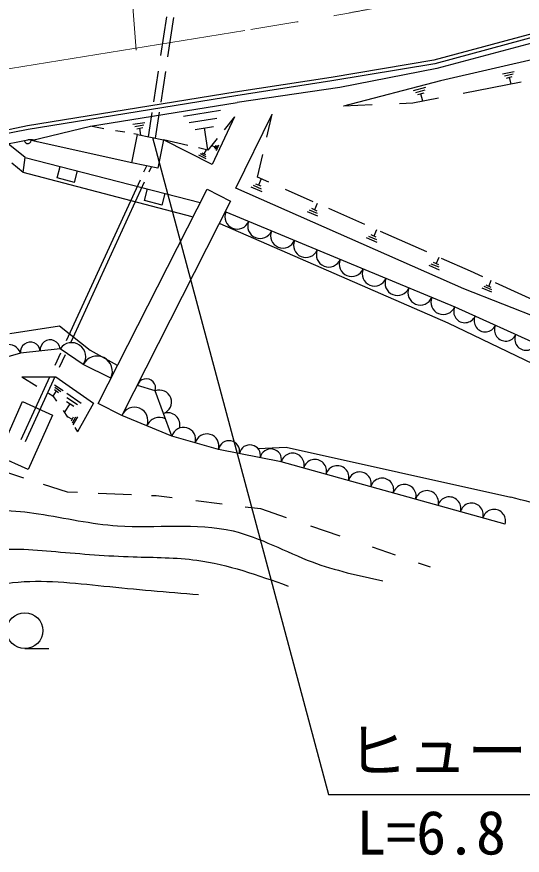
# Model space of a CAD drawing. Units: millimetres, scale not verified. Extents: x 40000 to 680000, y 20000 to 380000.
# Drawn here: x 493649 to 514716, y 258783 to 293772 of the extents above; entities that cross this region are included whole.
import ezdxf
from ezdxf.enums import TextEntityAlignment as Align

# ---------------------------------------------------------------- set-up
doc = ezdxf.new("R2010")
doc.units = ezdxf.units.MM
doc.header["$LTSCALE"] = 1000
doc.linetypes.add('CHAIN', pattern=[18.5, 12, -1.5, 3.5, -1.5])
for name, color, linetype, lineweight in [('M-BGD', 7, 'Continuous', 25), ('M-BMK', 2, 'CHAIN', 13), ('M-STR-HTXT', 7, 'Continuous', 13), ('M-STR-STR3', 7, 'Continuous', 25)]:
    doc.layers.add(name, color=color, linetype=linetype, lineweight=lineweight)
doc.styles.add('ＭＳ ゴシック', font='')
doc.styles.get('ＭＳ ゴシック').set_extended_font_data('MS Gothic')

msp = doc.modelspace()

# ---------------------------------------------------------------- linework, layer by layer
at = {"layer": 'M-BGD'}
for p, q in [((518614, 294008), (511038, 291961)), ((499657, 292154), (499901, 293762)), ((499952, 292101), (500200, 293736)), ((518654, 293863), (511070, 291814)), ((518703, 293626), (511156, 291615)), ((518852, 292834), (511316, 291097)), ((511038, 291961), (506758, 291241)), ((511070, 291814), (506782, 291093)), ((499363, 290217), (499557, 291500)), ((499665, 290212), (499859, 291484)), ((511156, 291615), (507110, 290816)), ((513896, 291391), (514383, 291493)), ((506758, 291241), (502756, 290625)), ((513982, 291304), (514344, 291389)), ((514067, 291216), (514302, 291274)), ((514253, 290958), (514185, 291245)), ((506782, 291093), (502779, 290476)), ((507110, 290816), (502838, 290194)), ((511316, 291097), (507267, 290044)), ((510187, 290700), (510701, 290838)), ((514671, 291044), (512259, 290576)), ((502756, 290625), (494095, 289218)), ((502779, 290476), (494122, 289071)), ((510282, 290611), (510669, 290722)), ((510367, 290524), (510625, 290598)), ((510581, 290250), (510496, 290561)), ((496715, 289200), (502838, 290194)), ((508462, 290095), (507267, 290044)), ((510151, 290168), (509607, 290145)), ((511232, 290377), (510151, 290168)), ((499142, 288764), (499295, 289772)), ((499437, 288705), (499601, 289787)), ((500596, 289623), (502138, 289874)), ((498488, 289284), (498991, 289363)), ((500840, 289353), (501993, 289535)), ((502719, 289598), (501794, 287600)), ((502719, 289598), (502288, 289056)), ((502781, 286624), (504290, 289702)), ((504068, 288741), (504290, 289702)), ((494095, 289218), (473518, 285036)), ((494122, 289071), (473548, 284889)), ((494249, 288613), (496715, 289200)), ((497281, 289101), (496715, 289200)), ((498149, 288950), (497770, 289016)), ((498573, 289197), (498951, 289258)), ((498647, 289102), (498899, 289146)), ((498819, 288825), (498774, 289129)), ((501083, 289074), (501849, 289195)), ((501614, 288212), (501471, 289134)), ((498446, 287675), (498684, 288857)), ((498684, 288857), (498535, 288883)), ((498684, 288857), (499763, 288639)), ((501997, 288688), (501615, 288209)), ((474533, 284766), (494105, 288632)), ((493994, 287905), (493217, 288518)), ((498446, 287675), (494249, 288613)), ((499763, 288639), (499525, 287458)), ((501794, 287600), (499763, 288639)), ((500774, 288404), (499763, 288639)), ((501772, 288406), (501912, 288339)), ((501943, 288394), (501882, 288284)), ((502006, 288403), (501924, 288235)), ((502059, 288414), (501954, 288179)), ((501615, 288209), (501227, 288299)), ((501544, 287838), (501238, 287997)), ((501539, 287921), (501308, 288045)), ((501524, 288005), (501376, 288083)), ((501545, 288225), (501451, 288049)), ((503682, 287080), (503902, 288025)), ((493913, 287272), (493440, 287662)), ((493913, 287272), (493994, 287905)), ((493994, 287905), (501288, 286023)), ((499525, 287458), (498446, 287675)), ((500961, 285416), (493913, 287272)), ((495328, 287045), (495453, 287529)), ((496057, 286856), (496182, 287340)), ((498949, 287297), (499066, 287550)), ((499173, 287306), (499267, 287510)), ((496057, 286856), (495328, 287045)), ((495727, 280266), (498800, 286971)), ((504155, 286871), (503682, 287080)), ((503842, 287012), (503721, 286750)), ((495922, 280211), (498979, 286882)), ((497048, 277631), (501582, 286573)), ((498975, 286104), (499100, 286588)), ((501582, 286573), (502563, 286076)), ((512279, 282424), (502781, 286624)), ((503872, 286468), (503420, 286664)), ((503853, 286583), (503514, 286728)), ((503834, 286698), (503607, 286792)), ((506009, 286050), (504849, 286564)), ((499704, 285915), (499829, 286400)), ((502563, 286076), (498029, 277134)), ((499704, 285915), (498975, 286104)), ((506171, 285977), (506061, 285713)), ((502359, 285628), (511902, 281665)), ((506194, 285444), (505762, 285636)), ((506184, 285558), (505855, 285700)), ((506163, 285663), (505948, 285764)), ((508160, 285098), (506653, 285765)), ((511631, 280980), (502121, 285125)), ((508643, 284885), (508532, 284621)), ((510737, 283958), (508813, 284809)), ((508665, 284352), (508233, 284544)), ((508656, 284465), (508326, 284608)), ((508635, 284571), (508420, 284672)), ((511259, 283318), (510928, 283451)), ((511238, 283423), (511022, 283515)), ((511244, 283727), (511136, 283473)), ((512561, 283150), (511348, 283687)), ((511269, 283204), (510835, 283387)), ((513074, 282915), (512561, 283150)), ((513414, 282763), (513319, 282526)), ((516528, 280740), (512279, 282424)), ((513456, 282277), (513049, 282444)), ((513444, 282381), (513133, 282510)), ((513422, 282476), (513215, 282566)), ((515493, 281810), (513601, 282675)), ((511902, 281665), (516147, 279742)), ((515857, 278948), (511631, 280980)), ((493357, 280553), (495431, 280870)), ((495431, 280870), (496702, 279863)), ((495457, 279920), (493799, 279733)), ((496416, 279254), (495457, 279920)), ((493799, 279733), (488096, 278088)), ((495252, 279229), (495491, 279752)), ((495434, 279146), (495679, 279681)), ((496702, 279863), (497838, 279229)), ((497570, 278688), (496416, 279254)), ((493829, 276126), (495032, 278750)), ((493862, 278752), (495271, 278749)), ((493862, 278752), (494491, 278362)), ((494011, 276043), (495256, 278759)), ((495271, 278749), (496842, 277654)), ((495220, 278216), (495390, 278092)), ((495225, 278408), (495578, 278169)), ((495229, 278316), (495490, 278135)), ((499419, 278164), (498679, 278390)), ((500116, 276270), (499419, 278164)), ((494972, 278063), (495152, 277951)), ((495152, 277951), (495305, 277729)), ((495159, 277942), (495311, 278158)), ((495738, 277885), (496181, 277589)), ((495740, 278058), (496335, 277651)), ((492871, 275440), (493887, 277711)), ((493887, 277711), (495143, 277149)), ((495632, 277264), (495881, 277614)), ((495727, 277714), (496025, 277516)), ((496842, 277654), (496185, 276455)), ((498029, 277134), (497048, 277631)), ((495143, 277149), (494126, 274878)), ((495577, 277335), (495766, 277063)), ((500116, 276270), (498029, 277134)), ((495752, 277089), (495956, 276980)), ((496002, 277063), (495910, 276897)), ((496094, 277066), (495956, 276817)), ((496176, 277071), (495992, 276739)), ((496066, 276628), (496185, 276455)), ((502054, 275720), (500116, 276270)), ((504676, 275206), (502054, 275720)), ((503707, 275749), (504882, 275812)), ((504882, 275812), (514247, 273725)), ((494126, 274878), (492871, 275440)), ((514009, 272601), (504676, 275206)), ((493301, 274745), (493936, 274538)), ((494749, 274274), (495756, 273946)), ((495756, 273946), (496182, 273928)), ((497042, 273893), (498427, 273835)), ((499259, 273801), (499461, 273793)), ((499461, 273793), (500123, 273709)), ((501114, 273585), (502210, 273447)), ((503170, 273326), (503811, 273245)), ((503811, 273245), (504878, 272879)), ((505894, 272529), (507118, 272109)), ((508466, 271646), (509424, 271317)), ((510378, 270989), (510880, 270816)), ((493985, 267404), (494985, 267404))]:
    msp.add_line(p, q, dxfattribs=at)
msp.add_circle((493985, 268154), 750, dxfattribs=at)
for centre, radius, start, end in [((494105, 288632), 150, 191.1731, 11.1731), ((494202, 288141), 500, 56.1731, 101.1731), ((502836, 285430), 517, 157.443, 337.443), ((503791, 285034), 517, 157.443, 337.443), ((504745, 284638), 517, 157.443, 337.443), ((505699, 284241), 517, 157.443, 337.443), ((506653, 283845), 517, 157.443, 337.443), ((507608, 283448), 517, 157.443, 337.443), ((508562, 283052), 517, 157.443, 337.443), ((509516, 282656), 517, 157.443, 337.443), ((510471, 282259), 517, 157.443, 337.443), ((511425, 281863), 517, 157.443, 337.443), ((512327, 281472), 466, 155.6336, 335.6336), ((513176, 281088), 466, 155.6336, 335.6336), ((514025, 280703), 466, 155.6336, 335.6336), ((495043, 279873), 417, 6.4345, 186.4345), ((514874, 280319), 466, 155.6336, 335.6336), ((493324, 279596), 495, 16.0862, 196.0862), ((494213, 279779), 417, 6.4345, 186.4345), ((495937, 279587), 584, 325.2453, 145.2453), ((496993, 278971), 643, 333.8344, 153.8344), ((499049, 278277), 387, 343.038, 163.038), ((499593, 277691), 505, 290.2083, 110.2083), ((498551, 276918), 565, 337.5268, 157.5268), ((499942, 276744), 505, 344.0903, 110.2083), ((499595, 276486), 565, 62.8897, 157.5268), ((500601, 276133), 504, 344.1557, 164.1557), ((501569, 275858), 504, 344.1557, 164.1557), ((502491, 275635), 445, 348.9003, 168.9003), ((503365, 275463), 445, 348.9003, 168.9003), ((504239, 275292), 445, 348.9003, 168.9003), ((505143, 275076), 484, 344.4035, 164.4035), ((506076, 274815), 484, 344.4035, 164.4035), ((507009, 274555), 484, 344.4035, 164.4035), ((507942, 274294), 484, 344.4035, 164.4035), ((508876, 274034), 484, 344.4035, 164.4035), ((509809, 273773), 484, 344.4035, 164.4035), ((510742, 273513), 484, 344.4035, 164.4035), ((511676, 273252), 484, 344.4035, 164.4035), ((512609, 272992), 484, 344.4035, 164.4035), ((513542, 272731), 484, 344.4035, 164.4035)]:
    msp.add_arc(centre, radius, start, end, dxfattribs=at)
for points, knots in [([(555454, 289821), (555052, 289304), (554650, 288788), (554237, 288279), (553973, 287954), (553704, 287632), (553429, 287315), (553206, 287058), (552979, 286804), (552749, 286552), (552520, 286300), (552288, 286051), (552055, 285802), (551822, 285553), (551588, 285304), (551355, 285055), (551122, 284807), (550889, 284557), (550658, 284306), (550433, 284060), (550210, 283812), (549987, 283565), (549764, 283317), (549542, 283069), (549318, 282822), (549095, 282575), (548870, 282329), (548642, 282086), (548415, 281843), (548185, 281603), (547950, 281366), (547742, 281157), (547530, 280951), (547316, 280748), (547101, 280545), (546883, 280345), (546663, 280149), (546442, 279952), (546219, 279758), (545993, 279567), (545767, 279375), (545539, 279187), (545309, 279001), (544844, 278626), (544370, 278261), (543888, 277909), (543406, 277556), (542914, 277216), (542413, 276890), (541914, 276565), (541404, 276254), (540886, 275960), (540368, 275666), (539841, 275389), (539305, 275131), (538998, 274983), (538687, 274842), (538374, 274705), (538061, 274568), (537746, 274436), (537429, 274308), (537112, 274180), (536793, 274055), (536474, 273932), (536154, 273809), (535833, 273689), (535511, 273569), (535249, 273471), (534987, 273374), (534724, 273280), (534461, 273186), (534197, 273094), (533931, 273008), (533666, 272922), (533399, 272842), (533131, 272769), (532863, 272697), (532592, 272632), (532320, 272578), (532107, 272535), (531893, 272499), (531678, 272468), (531463, 272436), (531247, 272409), (531030, 272385), (530813, 272361), (530596, 272340), (530379, 272319), (530161, 272298), (529944, 272279), (529726, 272258), (529337, 272221), (528947, 272182), (528558, 272143), (528169, 272104), (527780, 272066), (527391, 272032), (527002, 271998), (526614, 271969), (526224, 271948), (525836, 271927), (525447, 271914), (525058, 271912), (524604, 271911), (524150, 271925), (523697, 271953), (523242, 271981), (522789, 272022), (522336, 272073), (521882, 272125), (521430, 272187), (520979, 272256), (520527, 272326), (520076, 272403), (519626, 272485), (518897, 272617), (518169, 272760), (517445, 272922), (516373, 273162), (515310, 273443), (514247, 273725)], [0, 0, 0, 0, 1, 1, 1, 2, 2, 2, 3, 3, 3, 4, 4, 4, 5, 5, 5, 6, 6, 6, 7, 7, 7, 8, 8, 8, 9, 9, 9, 10, 10, 10, 11, 11, 11, 12, 12, 12, 13, 13, 13, 14, 14, 14, 15, 15, 15, 16, 16, 16, 17, 17, 17, 18, 18, 18, 19, 19, 19, 20, 20, 20, 21, 21, 21, 22, 22, 22, 23, 23, 23, 24, 24, 24, 25, 25, 25, 26, 26, 26, 27, 27, 27, 28, 28, 28, 29, 29, 29, 30, 30, 30, 31, 31, 31, 32, 32, 32, 33, 33, 33, 34, 34, 34, 35, 35, 35, 36, 36, 36, 37, 37, 37, 38, 38, 38, 39, 39, 39, 40, 40, 40, 40]), ([(480195, 263484), (481844, 265139), (483493, 266794), (485291, 268222), (486535, 269209), (487850, 270088), (489096, 271165), (489896, 271857), (490669, 272631), (491609, 272960), (492505, 273274), (493555, 273184), (494552, 273032), (495684, 272859), (496749, 272605), (497854, 272529), (499448, 272420), (501125, 272679), (502664, 272314), (503797, 272045), (504855, 271438), (505966, 271022), (506921, 270664), (507915, 270448), (508910, 270232)], [0, 0, 0, 0, 1, 1, 1, 2, 2, 2, 3, 3, 3, 4, 4, 4, 5, 5, 5, 6, 6, 6, 7, 7, 7, 8, 8, 8, 8]), ([(482061, 263340), (483598, 264656), (485135, 265972), (486584, 267432), (487841, 268700), (489032, 270076), (490604, 270878), (491123, 271143), (491683, 271345), (492255, 271452), (493241, 271638), (494262, 271541), (495270, 271452), (496352, 271358), (497421, 271272), (498500, 271237), (499388, 271208), (500283, 271213), (501157, 271093), (502456, 270917), (503709, 270467), (504961, 270017)], [0, 0, 0, 0, 1, 1, 1, 2, 2, 2, 3, 3, 3, 4, 4, 4, 5, 5, 5, 6, 6, 6, 7, 7, 7, 7]), ([(487804, 266786), (488774, 267805), (489745, 268824), (490963, 269442), (491734, 269834), (492604, 270065), (493475, 270160), (494744, 270298), (496014, 270147), (497280, 270017), (498599, 269881), (499913, 269770), (501228, 269658)], [0, 0, 0, 0, 1, 1, 1, 2, 2, 2, 3, 3, 3, 4, 4, 4, 4])]:
    msp.add_open_spline(points, degree=3, knots=knots, dxfattribs=at)
at = {"layer": 'M-BMK'}
msp.add_line((491316, 291282), (503407, 293245), dxfattribs=at)
msp.add_open_spline([(518512, 296649), (516868, 296184), (515224, 295719), (513569, 295290), (511965, 294873), (510350, 294489), (508725, 294164), (506961, 293811), (505184, 293528), (503407, 293245)], degree=3, knots=[0, 0, 0, 0, 1, 1, 1, 2, 2, 2, 3, 3, 3, 3], dxfattribs=at)
at = {"layer": 'M-STR-HTXT'}
msp.add_line((498630, 292379), (496167, 322687), dxfattribs=at)
at = {"layer": 'M-STR-STR3'}
for p, q in [((499302, 288732), (506638, 261323)), ((506638, 261323), (526964, 261323))]:
    msp.add_line(p, q, dxfattribs=at)

# ---------------------------------------------------------------- texts
at = {"layer": 'M-STR-STR3', "style": 'ＭＳ ゴシック'}
for s, p in [('ヒューム管φ300', (507426, 261679)), ('L=6.8', (507802, 258263))]:
    msp.add_text(s, height=1833, dxfattribs=at).set_placement(p, align=Align.BOTTOM_LEFT)

doc.saveas('drawing.dxf')
